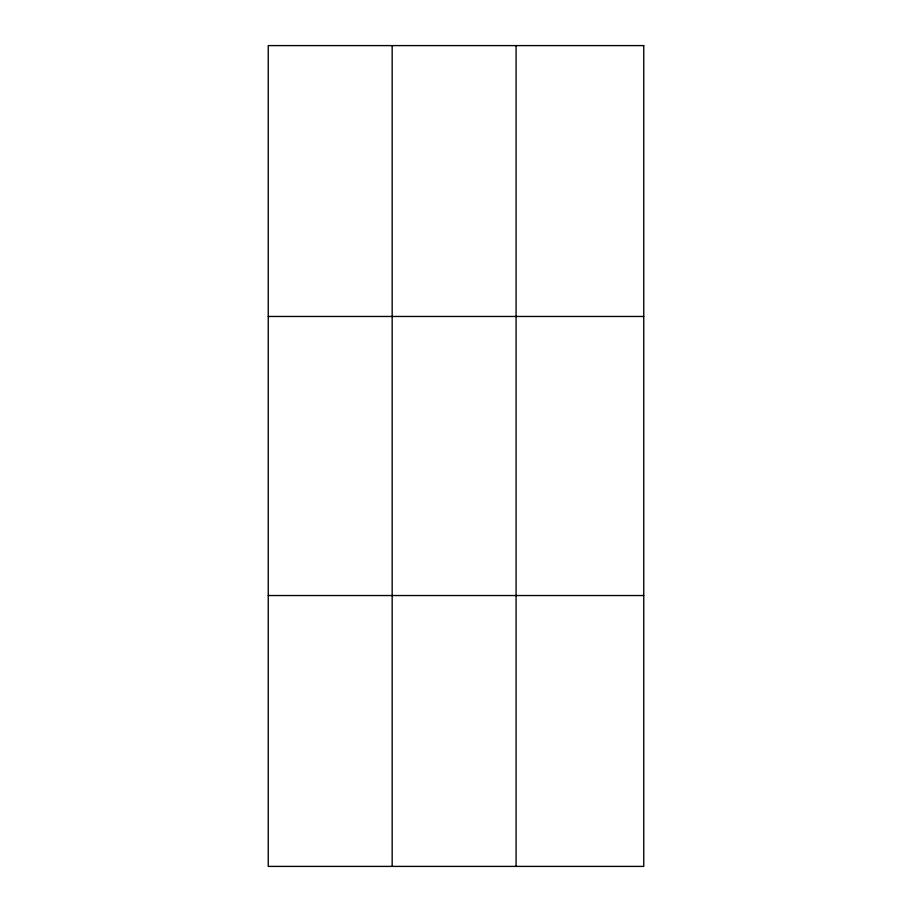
<?xml version="1.0" encoding="UTF-8"?>
<svg xmlns="http://www.w3.org/2000/svg" width="912" height="912" viewBox="0 0 912 912"><rect width="100%" height="100%" fill="white"/><g stroke="black" fill="none" stroke-linecap="round" stroke-linejoin="round"><path stroke-width="1.37" d="M392.171 45.6L392.171 866.4M516.078 45.6L516.078 866.4M268.253 316.464L643.747 316.464M268.253 595.536L643.747 595.536M643.747 45.6L643.747 866.4L268.253 866.4L268.253 45.6L643.747 45.6"/></g></svg>
